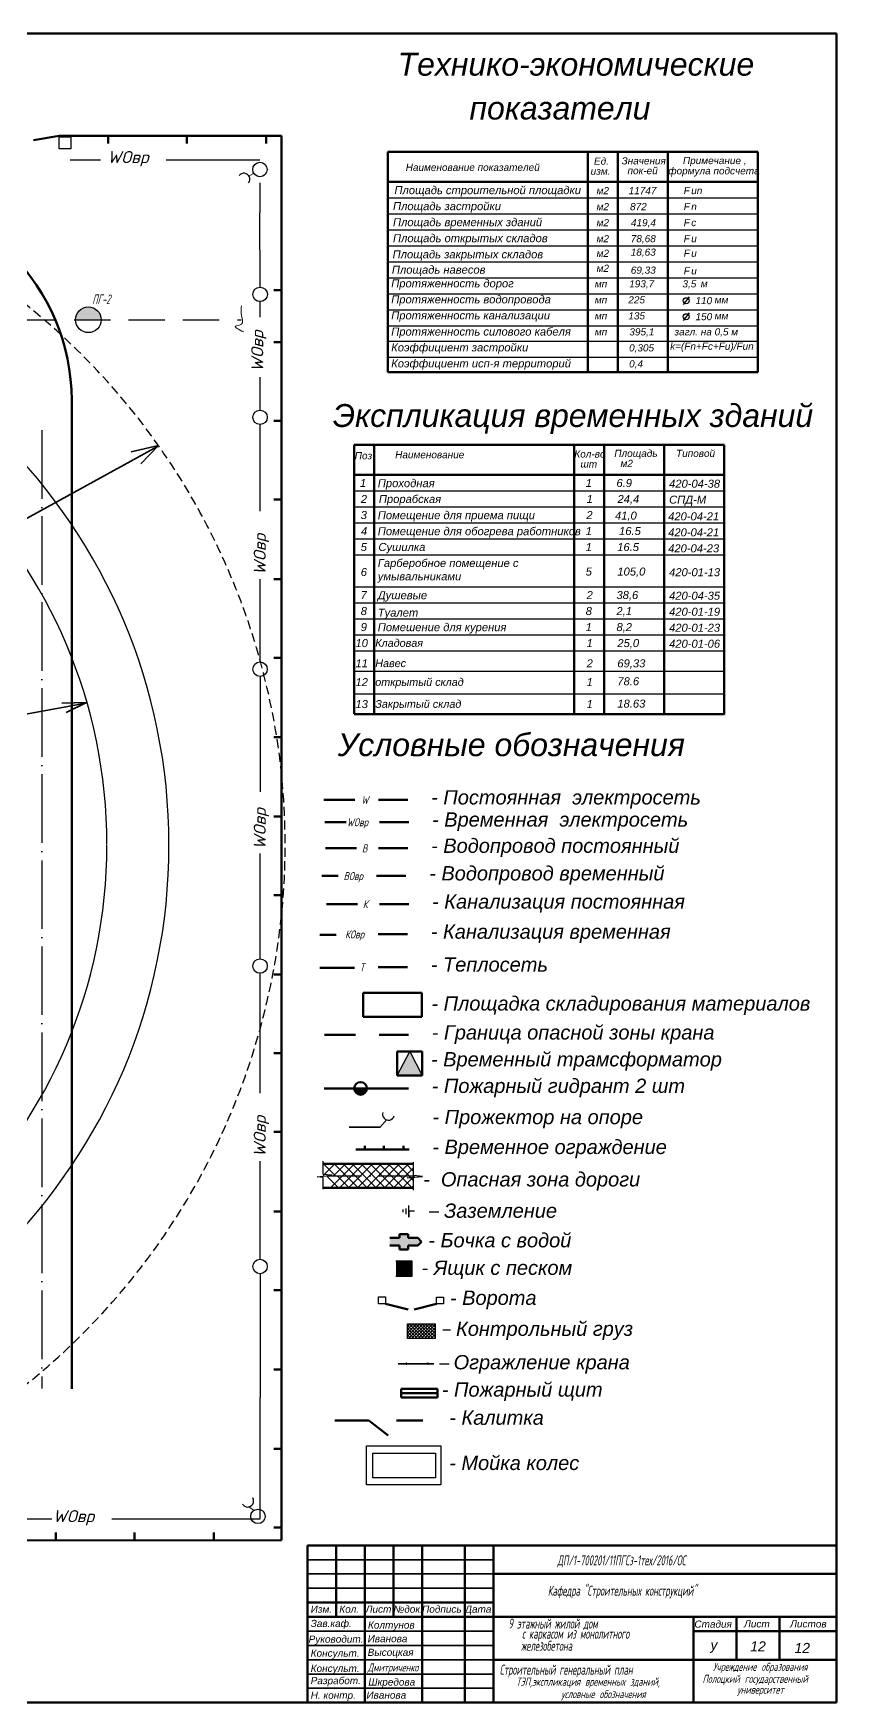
# Model space of a CAD drawing. Header units: millimetres. Extents: x -1464 to 2476, y -104 to 849.
# Drawn here: x 588 to 869, y 84 to 668 of the extents above; entities that cross this region are included whole.
import ezdxf

# ---------------------------------------------------------------- set-up
doc = ezdxf.new("R2010")
doc.units = ezdxf.units.MM
for name, pattern in [('ACAD_ISO04W100', [30, 24, -3, 0, -3]), ('ACAD_ISO10W100', [18, 12, -3, 0, -3]), ('DASHED', [19.05, 12.7, -6.35]), ('HIDDEN2', [4.7625, 3.175, -1.5875])]:
    doc.linetypes.add(name, pattern=pattern)
for name, color, linetype, lineweight in [('0.25', 7, 'Continuous', 25), ('0.3', 7, 'Continuous', 30), ('0.35', 7, 'Continuous', 35), ('0.5', 7, 'Continuous', 50), ('0.7', 7, 'Continuous', 70), ('0.8', 7, 'Continuous', 80), ('035', 7, 'Continuous', 35), ('035лестн', 7, 'Continuous', 35), ('Лин035', 7, 'Continuous', 35), ('Линия 0.3', 7, 'Continuous', 30), ('Основная', 7, 'Continuous', 30), ('Размеры', 7, 'Continuous', 20), ('стены', 7, 'Continuous', 70), ('Текст', 7, 'Continuous', 0), ('штрих', 7, 'ACAD_ISO04W100', 25)]:
    doc.layers.add(name, color=color, linetype=linetype, lineweight=lineweight)
doc.layers.add('рамка', color=7, linetype='Continuous')
doc.layers.add('штриховка', color=7, linetype='Continuous')
doc.styles.add('2.8', font='txt.shx', dxfattribs={"width": 0.6, "oblique": 15, "height": 2.8})
doc.styles.add('3.0', font='', dxfattribs={"width": 0.7, "oblique": 10, "height": 3.5})
doc.styles.add('Arial', font='')
doc.styles.add('Gost 4mm-1', font='', dxfattribs={"oblique": 15, "height": 4})
doc.styles.add('мой', font='txt.shx', dxfattribs={"width": 0.6, "oblique": 15, "height": 3.5})
doc.styles.get('3.0').set_extended_font_data('GOST type A')
doc.styles.get('Arial').set_extended_font_data('Arial', italic=True)
doc.styles.get('Gost 4mm-1').set_extended_font_data('GOST type A')

msp = doc.modelspace()

# ---------------------------------------------------------------- hatches: boundary and pattern name
at = {"layer": '0.5', "lineweight": 30}
msp.add_hatch(color=5, dxfattribs=at).paths.add_polyline_path([(611.904, 567.9778, 1), (602.9074, 567.9778)])
at = {"layer": 'стены', "linetype": 'Continuous', "lineweight": 70}
msp.add_hatch(color=7, dxfattribs=at).paths.add_polyline_path([(700.4157, 299.0473, 1), (704.8043, 299.0473)])
at = {"layer": 'штриховка', "linetype": 'Continuous', "lineweight": 30}
for points in [[(719.7891, 312.0137), (715.4324, 303.6081), (724.1459, 303.6081)], [(720.5702, 238.7815), (714.9784, 238.7815), (714.9784, 233.2977), (720.5702, 233.2977)]]:
    msp.add_hatch(color=7, dxfattribs=at).paths.add_polyline_path(points)
at = {"layer": 'штриховка', "linetype": 'Continuous', "lineweight": 70}
msp.add_hatch(color=7, dxfattribs=at).paths.add_polyline_path([(716.1859, 246.737), (712.7906, 246.737), (712.7906, 244.1079), (716.1859, 244.1079), (716.1859, 242.7002), (719.2229, 242.7002), (719.2229, 244.1079), (722.6694, 244.1079), (723.8708, 245.402), (722.6694, 246.737), (719.2229, 246.737), (719.2229, 248.0334), (716.1859, 248.0334)])
at = {"layer": 'штриховка', "lineweight": 18}
h = msp.add_hatch(dxfattribs=at)
h.set_pattern_fill('ANSI37', color=256, scale=0.25, angle=90, style=0)
h.set_pattern_definition([(135, (-870.2657, 7695.386), (-0.56126601, -0.56126601), []), (225, (-870.2657, 7695.386), (0.56126601, -0.56126601), [])])
h.paths.add_polyline_path([(719.0572, 211.5626), (723.9296, 211.5626), (723.9296, 216.7171), (719.0572, 216.7171)])
h.paths.add_polyline_path([(728.802, 216.7171), (723.9296, 216.7171), (723.9296, 211.5626), (728.802, 211.5626)])

# ---------------------------------------------------------------- linework, layer by layer
at = {"color": 7, "linetype": 'ByBlock', "lineweight": 70}
for p, q in [((684.1027, 139.1559), (869.1027, 139.1559)), ((684.1027, 84.1559), (684.1027, 139.1559))]:
    msp.add_line(p, q, dxfattribs=at)
at = {"layer": '0.25', "color": 7, "linetype": 'Continuous', "lineweight": 30}
for p, q in [((817.56, 576.0574), (815.4448, 573.3409)), ((817.56, 570.4574), (815.4448, 567.7409))]:
    msp.add_line(p, q, dxfattribs=at)
at = {"layer": '0.25', "color": 5, "linetype": 'DASHED', "lineweight": 30}
msp.add_line((221.4012, 567.9305), (660.8216, 567.9305), dxfattribs=at)
at = {"layer": '0.25', "lineweight": 30}
for p, q in [((718.5275, 255.0613), (718.5275, 257.0613)), ((719.5275, 254.0613), (719.5275, 258.0613)), ((717.5275, 255.7045), (717.5275, 256.7283)), ((719.5275, 256.0613), (719.5275, 254.0613)), ((721.5275, 256.0613), (719.5275, 256.0613))]:
    msp.add_line(p, q, dxfattribs=at)
at = {"layer": '0.25'}
for p, q in [((726.6214, 255.8508), (729.9288, 255.8508)), ((731.3455, 214.6068), (734.0404, 214.6068)), ((730.2259, 202.7053), (733.6558, 202.7053))]:
    msp.add_line(p, q, dxfattribs=at)
at = {"layer": '0.25', "lineweight": 30}
for points in [[(704.742, 173.9971), (730.6289, 173.9971), (730.6289, 160.3664), (704.742, 160.3664)], [(706.9494, 171.3913), (728.8228, 171.3913), (728.8228, 162.7718), (706.9494, 162.7718)]]:
    msp.add_lwpolyline(points, close=True, dxfattribs=at)
at = {"layer": '0.25', "color": 7, "linetype": 'Continuous', "lineweight": 30}
for centre in [(816.5024, 574.6486), (816.5024, 569.0486)]:
    msp.add_circle(centre, 1.0596, dxfattribs=at)
at = {"layer": '0.25', "color": 5, "lineweight": 13}
msp.add_spline([(661, 572.899), (661, 569.4159), (661, 566.4077), (658.8603, 565.7744), (661.7925, 563.7162)], degree=3, dxfattribs=at)
at = {"layer": '0.3', "linetype": 'HIDDEN2'}
msp.add_arc((434.0183, 384.3412), 242.2009, 269.9973534, 60.4966326, dxfattribs=at)
at = {"layer": '0.3', "lineweight": 30}
msp.add_arc((434.0071, 384.1867), 201.6, 270, 90, dxfattribs=at)
at = {"layer": '0.3'}
for centre, start, end in [((433.9354, 384.2382), 0.0446351, 90.0074013), ((433.9354, 384.3321), 269.9925987, 359.9553649)]:
    msp.add_arc(centre, 179.9768, start, end, dxfattribs=at)
at = {"layer": '0.35', "lineweight": 35}
for p, q in [((401.2281, 396.8704), (631.5783, 523.6787)), ((631.9054, 524.0309), (622.3863, 521.7837)), ((631.9054, 524.0309), (625.7376, 517.6362)), ((401.3702, 396.8388), (606.468, 433.7898)), ((606.7964, 434.0665), (598.1766, 433.8617)), ((606.7964, 434.0665), (599.6456, 430.5598))]:
    msp.add_line(p, q, dxfattribs=at)
at = {"layer": '0.35', "lineweight": -2}
for p, q in [((719.0572, 211.5626), (719.0572, 216.7171)), ((719.0572, 216.7171), (728.802, 216.7171)), ((728.802, 211.5626), (728.802, 216.7171)), ((728.802, 211.5626), (719.0572, 211.5626))]:
    msp.add_line(p, q, dxfattribs=at)
at = {"layer": '0.35'}
msp.add_line((728.2929, 202.7217), (715.7507, 202.7217), dxfattribs=at)
at = {"layer": '0.5', "lineweight": 70}
for p, q in [((674.9709, 632.2991), (674.9709, 605.4756)), ((674.9709, 605.4756), (674.9836, 140.9456))]:
    msp.add_line(p, q, dxfattribs=at)
at = {"layer": '0.5'}
for p, q in [((674.9709, 584.3968), (674.9709, 552.4542)), ((601.5842, 539.841), (601.5842, 193.9486))]:
    msp.add_line(p, q, dxfattribs=at)
at = {"layer": '0.5', "color": 5, "lineweight": 30}
msp.add_line((602.9684, 567.912), (611.9651, 567.912), dxfattribs=at)
at = {"layer": '0.5', "color": 1, "linetype": 'Continuous'}
for p, q in [((689.7293, 399.9826), (700.6184, 399.9826)), ((708.8567, 399.9826), (719.1569, 399.9826)), ((690.0605, 392.2287), (697.5445, 392.2287)), ((709.1879, 392.2287), (719.4882, 392.2287))]:
    msp.add_line(p, q, dxfattribs=at)
at = {"layer": '0.5', "color": 5, "linetype": 'Continuous'}
for p, q in [((690.3182, 383.0551), (701.2073, 383.0551)), ((708.8567, 383.0551), (719.1569, 383.0551)), ((689.0669, 373.3987), (694.7704, 373.3987)), ((708.1942, 373.3987), (718.4945, 373.3987))]:
    msp.add_line(p, q, dxfattribs=at)
at = {"layer": '0.5', "color": 2, "linetype": 'Continuous'}
for p, q in [((690.6494, 363.5262), (701.5385, 363.5262)), ((709.1879, 363.5262), (719.4881, 363.5262)), ((688.3715, 352.7386), (694.075, 352.7386)), ((708.756, 352.9973), (719.0563, 352.9973))]:
    msp.add_line(p, q, dxfattribs=at)
at = {"layer": '0.5', "color": 27, "linetype": 'Continuous', "true_color": 0x834a26}
for p, q in [((688.3715, 341.2465), (700.5192, 341.2465)), ((708.756, 341.5052), (719.0563, 341.5052))]:
    msp.add_line(p, q, dxfattribs=at)
at = {"layer": '0.5', "color": 7, "linetype": 'Continuous'}
for p, q in [((703.4677, 324.0921), (703.4677, 332.4977)), ((703.4677, 332.4977), (724.0333, 332.4977)), ((724.0333, 332.4977), (724.0333, 324.0921)), ((724.0333, 324.0921), (703.4677, 324.0921)), ((689.9366, 299.0473), (709.0639, 299.0473)), ((709.0639, 299.0473), (719.3642, 299.0473)), ((711.2817, 223.7372), (719.3092, 221.7075)), ((729.1841, 223.635), (721.318, 221.7075)), ((693.5941, 182.8493), (705.5508, 182.8493)), ((705.5508, 182.8493), (712.2852, 177.6442)), ((715.218, 182.8493), (724.3764, 182.8493))]:
    msp.add_line(p, q, dxfattribs=at)
at = {"layer": '0.5', "color": 5, "lineweight": 30}
msp.add_circle((607.4057, 567.9778), 4.4983, dxfattribs=at)
at = {"layer": '0.5'}
msp.add_arc((529.5842, 539.8349), 72, 0.0049021, 89.9975584, dxfattribs=at)
at = {"layer": '0.7'}
for p, q in [((869.1027, 668.1859), (53.4627, 668.1859)), ((869.1027, 84.1559), (869.1027, 668.1859)), ((597.1579, 632.2991), (674.9709, 632.2991)), ((110.3215, 140.787), (674.9836, 140.9456)), ((684.1027, 139.1559), (869.1027, 139.1559)), ((684.1027, 84.1559), (684.1027, 139.1559)), ((694.1027, 114.1559), (694.1027, 139.1559)), ((704.1027, 84.1559), (704.1027, 139.1559)), ((714.1027, 114.1559), (714.1027, 139.1559)), ((724.1027, 84.1559), (724.1027, 139.1559)), ((739.1027, 84.1559), (739.1027, 139.1559)), ((749.1027, 84.1559), (749.1027, 139.1559)), ((749.1027, 129.1559), (869.1027, 129.1559)), ((684.1027, 119.1559), (749.1027, 119.1559)), ((684.1027, 114.1559), (749.1027, 114.1559)), ((749.1027, 114.1559), (869.1027, 114.1559)), ((819.1027, 114.1559), (819.1027, 84.1559)), ((834.1027, 114.1559), (834.1027, 99.1559)), ((849.1027, 114.1559), (849.1027, 99.1559)), ((819.1027, 109.1559), (869.1027, 109.1559)), ((749.1027, 99.1559), (869.1027, 99.1559)), ((53.4627, 84.1559), (869.1027, 84.1559))]:
    msp.add_line(p, q, dxfattribs=at)
at = {"layer": '0.8'}
msp.add_line((684.1027, 84.1559), (684.1027, 139.1559), dxfattribs=at)
at = {"layer": '035лестн'}
for p, q in [((684.1027, 134.1559), (749.1027, 134.1559)), ((684.1027, 129.1559), (749.1027, 129.1559)), ((684.1027, 124.1559), (749.1027, 124.1559)), ((684.1027, 109.1559), (749.1027, 109.1559)), ((684.1027, 104.1559), (749.1027, 104.1559)), ((684.1027, 104.1559), (749.1027, 104.1559)), ((684.1027, 99.1559), (749.1027, 99.1559)), ((684.1027, 94.1559), (749.1027, 94.1559)), ((684.1027, 89.1559), (749.1027, 89.1559)), ((684.1027, 89.1559), (749.1027, 89.1559))]:
    msp.add_line(p, q, dxfattribs=at)
at = {"layer": 'Лин035'}
msp.add_line((698.6117, 285.5341), (709.5098, 285.5341), dxfattribs=at)
at = {"layer": 'Линия 0.3', "color": 1}
for centre, start, end in [((661.802, 617.1567), 322.5686608, 142.5686608), ((712.3785, 290.0542), 162.6608201, 342.6608201), ((663.0947, 154.6939), 210.0669352, 30.0669352)]:
    msp.add_arc(centre, 2.1065, start, end, dxfattribs=at)
at = {"layer": 'Основная', "color": 7, "linetype": 'Continuous', "lineweight": 30}
for p, q in [((597.1579, 631.951), (601.3343, 631.951)), ((597.1579, 627.7806), (597.1579, 631.951)), ((601.3343, 631.951), (601.3343, 627.7806)), ((601.3343, 627.7806), (597.1579, 627.7806)), ((715.4324, 303.6081), (719.7891, 312.0137)), ((719.7891, 312.0137), (724.1459, 303.6081)), ((714.9784, 238.7815), (720.5702, 238.7815)), ((720.5702, 238.7815), (720.5702, 233.2977)), ((720.5702, 233.2977), (714.9784, 233.2977)), ((708.8455, 223.7372), (708.8455, 226.1699)), ((708.8455, 226.1699), (711.2817, 226.1699)), ((711.2817, 223.7372), (708.8455, 223.7372)), ((711.2817, 226.1699), (711.2817, 223.7372)), ((729.1841, 223.635), (729.1841, 226.0678)), ((729.1841, 226.0678), (731.6203, 226.0678)), ((731.6203, 223.635), (729.1841, 223.635)), ((731.6203, 226.0678), (731.6203, 223.635))]:
    msp.add_line(p, q, dxfattribs=at)
at = {"layer": 'Основная', "color": 1, "linetype": 'Continuous', "lineweight": 30}
for p, q in [((601.0112, 623.9131), (611.6597, 623.9131)), ((634.65, 623.9131), (667.3303, 623.9131)), ((667.4763, 568.846), (667.4763, 574.3362)), ((667.4735, 536.3797), (667.4735, 547.9446)), ((667.4735, 500.984), (667.4735, 531.3242)), ((667.4735, 448.2678), (667.4735, 477.1865)), ((667.4735, 443.2123), (667.4735, 402.7666)), ((667.4735, 344.3797), (667.4735, 381.1865)), ((667.4735, 297.3524), (667.4735, 339.3242)), ((667.4735, 239.2647), (667.4735, 273.5549)), ((543.7553, 148.4077), (594.6363, 148.4077)), ((615.6122, 148.4077), (653.6229, 148.4077)), ((652.6, 148.4077), (667.4966, 148.4077))]:
    msp.add_line(p, q, dxfattribs=at)
at = {"layer": 'Основная', "color": 1}
for p, q in [((667.4194, 615.9046), (667.4194, 605.3496)), ((667.4763, 579.3917), (667.4194, 605.3496)), ((667.4735, 234.2204), (667.4734, 190.8685)), ((667.4966, 148.4077), (667.4734, 190.8685))]:
    msp.add_line(p, q, dxfattribs=at)
at = {"layer": 'Основная', "color": 7, "lineweight": 30}
for p, q in [((712.0921, 610.6345), (757.5921, 610.6345)), ((757.5921, 610.6345), (841.5921, 610.6345)), ((712.0921, 605.0345), (757.5921, 605.0345)), ((757.5921, 605.0345), (841.5921, 605.0345)), ((712.0921, 599.4345), (757.5921, 599.4345)), ((757.5921, 599.4345), (841.5921, 599.4345)), ((712.0921, 593.8345), (757.5921, 593.8345)), ((757.5921, 593.8345), (841.5921, 593.8345)), ((712.0921, 588.2345), (757.5921, 588.2345)), ((757.5921, 588.2345), (841.5921, 588.2345)), ((712.0921, 582.6345), (757.5921, 582.6345)), ((757.5921, 582.6345), (841.5921, 582.6345)), ((712.0921, 577.0345), (757.5921, 577.0345)), ((757.5921, 577.0345), (841.5921, 577.0345)), ((712.0921, 571.4345), (757.5921, 571.4345)), ((757.5921, 571.4345), (841.5921, 571.4345)), ((712.0921, 565.8345), (757.5921, 565.8345)), ((757.5921, 565.8345), (841.5921, 565.8345)), ((712.0921, 560.5186), (757.5921, 560.5186)), ((712.0921, 554.9398), (757.5921, 554.9398)), ((757.5921, 560.5186), (841.5921, 560.5186)), ((757.5921, 554.9398), (841.5921, 554.9398)), ((700.3275, 508.1785), (745.8275, 508.1785)), ((745.8275, 508.1785), (829.8275, 508.1785)), ((700.3275, 502.5785), (745.8275, 502.5785)), ((745.8275, 502.5785), (829.8275, 502.5785)), ((700.3275, 496.9785), (745.8275, 496.9785)), ((745.8275, 496.9785), (829.8275, 496.9785)), ((700.3275, 491.3785), (745.8275, 491.3785)), ((745.8275, 491.3785), (829.8275, 491.3785)), ((700.3275, 485.7785), (745.8275, 485.7785)), ((745.8275, 485.7785), (829.8275, 485.7785)), ((700.3275, 474.5785), (745.8275, 474.5785)), ((745.8275, 474.5785), (829.8275, 474.5785)), ((700.3275, 468.9785), (745.8275, 468.9785)), ((745.8275, 468.9785), (829.8275, 468.9785)), ((700.3275, 463.3785), (745.8275, 463.3785)), ((745.8275, 463.3785), (829.8275, 463.3785)), ((700.3275, 457.7785), (745.8275, 457.7785)), ((745.8275, 457.7785), (829.8275, 457.7785)), ((700.3275, 452.1785), (745.8275, 452.1785)), ((745.8275, 452.1785), (829.8275, 452.1785)), ((700.3275, 445.0836), (745.8275, 445.0836)), ((745.8275, 445.0836), (829.8275, 445.0836)), ((700.3275, 437.1002), (745.8275, 437.1002)), ((745.8275, 437.1002), (829.8275, 437.1002))]:
    msp.add_line(p, q, dxfattribs=at)
at = {"layer": 'Основная', "color": 7, "linetype": 'ACAD_ISO10W100', "lineweight": 30}
msp.add_line((690.9461, 268.4305), (722.655, 268.4305), dxfattribs=at)
at = {"layer": 'Основная', "color": 7, "linetype": 'Continuous', "lineweight": 30}
for centre in [(667.4194, 620.5643), (667.4763, 576.864), (667.4735, 533.8519), (667.4735, 445.7401), (667.4735, 341.8519), (667.4735, 236.7481), (666.703, 149.3274)]:
    msp.add_circle(centre, 2.5277, dxfattribs=at)
at = {"layer": 'Размеры', "color": 1}
for p, q in [((665.3885, 619.2393), (663.4543, 618.2376)), ((709.5098, 285.5341), (711.7211, 288.0582)), ((665.1953, 151.4459), (663.461, 152.7537))]:
    msp.add_line(p, q, dxfattribs=at)
at = {"layer": 'Размеры', "color": 7, "lineweight": 25}
for p, q in [((687.3925, 268.162), (692.6789, 268.6611)), ((692.6789, 268.6611), (689.5869, 268.9606)), ((689.5869, 267.9333), (687.3925, 268.162)), ((718.9504, 267.7782), (724.2368, 268.2773)), ((721.1448, 267.5495), (718.9504, 267.7782)), ((724.2368, 268.2773), (721.1448, 268.5768))]:
    msp.add_line(p, q, dxfattribs=at)
at = {"layer": 'Размеры', "color": 7, "linetype": 'Continuous', "lineweight": 25}
for p, q in [((689.5869, 268.9606), (689.5869, 273.5989)), ((721.1448, 268.5768), (721.1448, 273.2151)), ((689.5869, 263.8159), (689.5869, 267.9333)), ((721.1448, 263.4321), (721.1448, 267.5495))]:
    msp.add_line(p, q, dxfattribs=at)
at = {"layer": 'стены', "color": 7, "linetype": 'Continuous', "lineweight": 70}
for p, q in [((597.1579, 632.2991), (588.221, 630.7687)), ((614.3045, 629.6409), (614.3045, 632.2991)), ((614.3045, 629.6409), (614.3045, 632.2991)), ((641.8226, 629.6409), (641.8226, 632.2991)), ((669.6157, 629.6409), (669.6157, 632.2991)), ((712.0921, 626.7345), (712.0921, 549.6024)), ((782.0921, 626.7345), (782.0921, 549.7073)), ((792.5921, 626.7345), (792.5921, 550.0704)), ((810.0921, 626.7345), (810.0921, 549.9315)), ((841.5921, 626.7345), (841.5921, 549.6024)), ((672.3127, 578.3378), (674.9709, 578.3378)), ((672.3099, 560.0977), (674.9681, 560.0977)), ((672.3099, 532.5796), (674.9681, 532.5796)), ((672.3099, 532.5796), (674.9681, 532.5796)), ((700.3275, 524.2785), (700.3275, 430.1369)), ((707.3275, 524.2785), (707.3275, 430.1369)), ((777.3275, 524.2785), (777.3275, 430.0469)), ((787.8275, 524.2785), (787.8275, 430.0469)), ((808.8275, 524.2785), (808.8275, 430.0384)), ((829.8275, 524.2785), (829.8275, 429.8435)), ((672.3099, 505.0615), (674.9681, 505.0615)), ((672.3099, 477.2684), (674.9681, 477.2684)), ((672.3099, 477.2684), (674.9681, 477.2684)), ((672.3099, 449.7503), (674.9681, 449.7503)), ((672.3099, 421.9572), (674.9681, 421.9572)), ((672.3099, 421.9572), (674.9681, 421.9572)), ((672.3099, 394.1641), (674.9681, 394.1641)), ((672.3099, 366.646), (674.9681, 366.646)), ((672.3099, 366.646), (674.9681, 366.646)), ((672.3099, 338.8529), (674.9681, 338.8529)), ((672.3099, 311.3349), (674.9681, 311.3349)), ((672.3099, 311.3349), (674.9681, 311.3349)), ((672.3099, 283.8168), (674.9681, 283.8168)), ((704.0731, 277.671), (704.0731, 278.9561)), ((710.7555, 277.671), (710.7555, 278.9561)), ((717.6426, 277.671), (717.6426, 278.9561)), ((672.3099, 256.0237), (674.9681, 256.0237)), ((672.3099, 256.0237), (674.9681, 256.0237)), ((672.3099, 256.0237), (674.9681, 256.0237)), ((672.3099, 256.0237), (674.9681, 256.0237)), ((712.7906, 246.737), (716.1859, 246.737)), ((716.1859, 246.737), (716.1859, 248.0334)), ((716.1859, 248.0334), (719.2229, 248.0334)), ((719.2229, 248.0334), (719.2229, 246.737)), ((719.2229, 246.737), (722.6694, 246.737)), ((722.6694, 246.737), (723.8708, 245.402)), ((723.8708, 245.402), (722.6694, 244.1079)), ((716.1859, 244.1079), (712.7906, 244.1079)), ((716.1859, 242.7002), (716.1859, 244.1079)), ((719.2229, 242.7002), (716.1859, 242.7002)), ((722.6694, 244.1079), (719.2229, 244.1079)), ((719.2229, 244.1079), (719.2229, 242.7002)), ((672.3099, 228.5056), (674.9681, 228.5056)), ((672.3099, 200.7125), (674.9681, 200.7125)), ((672.3099, 200.7125), (674.9681, 200.7125)), ((716.8251, 193.9482), (729.5385, 193.9482)), ((716.8251, 190.873), (716.8251, 193.9482)), ((729.5385, 193.9482), (729.5385, 190.873)), ((716.8251, 192.4283), (729.5385, 192.4283)), ((729.5385, 190.873), (716.8251, 190.873)), ((672.3099, 172.9194), (674.9681, 172.9194)), ((672.3099, 172.9194), (674.9681, 172.9194)), ((672.3099, 172.9194), (674.9681, 172.9194)), ((672.3099, 172.9194), (674.9681, 172.9194)), ((596.0148, 143.6522), (596.0148, 140.994)), ((596.0148, 143.6522), (596.0148, 140.994)), ((623.5328, 143.6522), (623.5328, 140.994)), ((651.3259, 143.6522), (651.3259, 140.994)), ((651.3259, 143.6522), (651.3259, 140.994)), ((672.3099, 145.4013), (674.9681, 145.4013))]:
    msp.add_line(p, q, dxfattribs=at)
at = {"layer": 'стены', "color": 7, "lineweight": 70}
for p, q in [((712.0921, 626.7345), (757.5921, 626.7345)), ((757.5921, 626.7345), (841.5921, 626.7345)), ((712.0921, 616.2345), (757.5921, 616.2345)), ((757.5921, 616.2345), (841.5921, 616.2345)), ((712.0921, 549.6024), (757.5921, 549.6024)), ((757.5921, 549.6024), (841.5921, 549.6024)), ((700.3275, 524.2785), (745.8275, 524.2785)), ((745.8275, 524.2785), (829.8275, 524.2785)), ((700.3275, 513.7785), (745.8275, 513.7785)), ((745.8275, 513.7785), (829.8275, 513.7785)), ((700.3275, 430.0398), (745.8275, 430.0398)), ((745.8275, 430.0398), (829.8275, 430.0398))]:
    msp.add_line(p, q, dxfattribs=at)
at = {"layer": 'стены', "color": 7, "linetype": 'Continuous', "lineweight": 53}
for p, q in [((689.9536, 317.7414), (700.8427, 317.7414)), ((709.0809, 317.7414), (719.3812, 317.7414))]:
    msp.add_line(p, q, dxfattribs=at)
at = {"layer": 'стены', "color": 7, "linetype": 'Continuous', "lineweight": 50}
for p, q in [((715.4324, 312.0137), (715.4324, 303.6081)), ((724.1459, 312.0137), (715.4324, 312.0137)), ((724.1459, 303.6081), (724.1459, 312.0137)), ((715.4324, 303.6081), (724.1459, 303.6081)), ((700.9759, 277.671), (719.5806, 277.671)), ((689.436, 272.6333), (721.1448, 272.6333)), ((689.436, 264.2277), (721.1448, 264.2277))]:
    msp.add_line(p, q, dxfattribs=at)
at = {"layer": 'стены', "color": 7, "linetype": 'Continuous', "lineweight": 70}
msp.add_circle((702.61, 299.0473), 2.1943, dxfattribs=at)
at = {"layer": 'штрих'}
msp.add_line((591.0906, 529.3448), (591.0906, 194.0855), dxfattribs=at)
at = {"layer": 'штриховка', "color": 7, "linetype": 'Continuous', "lineweight": 25}
for p, q in [((689.5425, 268.5917), (693.6651, 272.7143)), ((693.8528, 268.5115), (689.65, 272.7143)), ((693.1813, 268.4305), (697.3841, 272.6333)), ((697.5718, 268.4305), (693.369, 272.6333)), ((696.3244, 268.4305), (700.5272, 272.6333)), ((700.7149, 268.4305), (696.5121, 272.6333)), ((699.4675, 268.4305), (703.6703, 272.6333)), ((703.8579, 268.4305), (699.6551, 272.6333)), ((702.6106, 268.4305), (706.8134, 272.6333)), ((707.001, 268.4305), (702.7982, 272.6333)), ((705.7537, 268.4305), (709.9565, 272.6333)), ((710.1441, 268.4305), (705.9413, 272.6333)), ((708.8968, 268.4305), (713.0996, 272.6333)), ((713.2872, 268.4305), (709.0844, 272.6333)), ((712.0399, 268.4305), (716.2427, 272.6333)), ((716.4303, 268.4305), (712.2275, 272.6333)), ((715.183, 268.4305), (719.3858, 272.6333)), ((719.5734, 268.4305), (715.3706, 272.6333)), ((718.3261, 268.4305), (721.1448, 271.2492)), ((721.1448, 270.0022), (718.5137, 272.6333)), ((694.9125, 264.3087), (690.9568, 268.2644)), ((692.1216, 264.2277), (696.3244, 268.4305)), ((698.6315, 264.2277), (694.4287, 268.4305)), ((695.2647, 264.2277), (699.4675, 268.4305)), ((701.7746, 264.2277), (697.5718, 268.4305)), ((698.4078, 264.2277), (702.6106, 268.4305)), ((704.9177, 264.2277), (700.7149, 268.4305)), ((701.5509, 264.2277), (705.7537, 268.4305)), ((708.0608, 264.2277), (703.8579, 268.4305)), ((704.694, 264.2277), (708.8968, 268.4305)), ((711.2038, 264.2277), (707.001, 268.4305)), ((707.8371, 264.2277), (712.0399, 268.4305)), ((714.3469, 264.2277), (710.1441, 268.4305)), ((710.9802, 264.2277), (715.183, 268.4305)), ((717.49, 264.2277), (713.2872, 268.4305)), ((714.1232, 264.2277), (718.3261, 268.4305)), ((720.6331, 264.2277), (716.4303, 268.4305)), ((717.2663, 264.2277), (720.6407, 267.6021)), ((720.1157, 267.8882), (719.5734, 268.4305)), ((721.1448, 266.8591), (720.374, 267.6299)), ((720.4094, 264.2277), (721.1448, 264.9631)), ((721.0114, 267.9728), (721.4691, 268.4305)), ((721.4691, 268.4305), (721.5738, 268.5352)), ((722.9876, 268.1594), (722.7231, 268.4239))]:
    msp.add_line(p, q, dxfattribs=at)
at = {"layer": 'штриховка'}
for p, q in [((718.8484, 202.9996), (718.2927, 202.4439)), ((718.2927, 202.9996), (718.8484, 202.4439)), ((725.7927, 202.9996), (726.3484, 202.4439)), ((726.3484, 202.9996), (725.7927, 202.4439))]:
    msp.add_line(p, q, dxfattribs=at)

# ---------------------------------------------------------------- texts
at = {"layer": '0.25', "color": 7, "style": 'мой', "oblique": 15}
for p in [(669.4497, 478.6785), (669.4497, 382.6785)]:
    msp.add_text('WОвр', height=4.2, rotation=90, dxfattribs=at).set_placement(p)
at = {"layer": '0.3', "color": 7, "style": 'Arial'}
for s, height, p in [('Примечание ,', 2.5, (815.3586, 622.4493)), ('Наименование показателей', 2.5, (718.4007, 620.0628)), ('изм.', 2.5, (783.0853, 618.7449)), (' Ед.', 2.5, (783.2787, 622.2449)), ('Значения', 2.5, (793.8946, 622.3385)), ('пок-ей', 2.5, (795.9829, 618.9135)), ('формула подсчета', 2.5, (810.2152, 618.8544)), ('Площадь строительной площадки', 2.8, (714.4438, 611.9338)), ('м2', 2.5, (785.168, 611.9223)), ('11747', 2.5, (796.3766, 611.9223)), ('F', 2.5, (815.6248, 611.9338)), ('un', 2.5, (818.2592, 611.9338)), ('Площадь застройки', 2.8, (713.9475, 606.3338)), ('м2', 2.5, (785.168, 606.3223)), ('872', 2.5, (796.8747, 606.3223)), ('F', 2.5, (815.6248, 606.3338)), ('n', 2.5, (818.2592, 606.3338)), ('Площадь временных зданий', 2.8, (713.9475, 600.7338)), ('м2', 2.5, (785.168, 600.7223)), ('419,4', 2.5, (797.186, 600.7223)), ('F', 2.5, (815.6248, 600.7338)), ('c', 2.5, (818.2592, 600.7338)), ('Площадь открытых складов', 2.8, (713.9475, 595.1338)), ('м2', 2.5, (785.168, 595.1223)), ('78,68', 2.5, (797.1154, 595.1223)), ('F', 2.5, (815.6248, 595.1338)), ('u ', 2.5, (818.2592, 595.1338)), ('Площадь закрытых складов', 2.8, (713.8161, 589.4896)), ('м2', 2.5, (785.168, 590.0031)), ('18,63', 2.5, (797.1154, 590.3969)), ('F', 2.5, (815.6248, 590.0146)), ('u ', 2.5, (818.2592, 590.0146)), ('Площадь навесов', 2.8, (713.5533, 584.1079)), ('м2', 2.5, (785.168, 584.7527)), ('69,33', 2.5, (797.1154, 584.0964)), ('F', 2.5, (815.6248, 583.8453)), ('u ', 2.5, (818.2592, 583.8453)), ('Протяженность дорог', 2.8, (713.329, 579.3216)), ('мп', 2.5, (784.5495, 579.3216)), ('193,7', 2.5, (796.5675, 579.3101)), ('3,5', 2.5, (815.1843, 579.3101)), ('м', 2.5, (821.6032, 579.3894)), ('Протяженность водопровода', 2.8, (713.329, 573.7216)), ('мп', 2.5, (784.5495, 573.7216)), ('225', 2.5, (796.2562, 573.7101)), ('110', 2.5, (819.7636, 573.4459)), ('мм', 2.5, (826.4508, 573.7101)), ('Протяженность канализации', 2.8, (713.329, 568.1216)), ('мп', 2.5, (784.5495, 568.1216)), ('135', 2.5, (796.2562, 568.1101)), ('150', 2.5, (819.7636, 567.8459)), ('мм', 2.5, (826.4508, 568.1101)), ('Протяженность силового кабеля', 2.8, (713.329, 562.4547)), ('мп', 2.5, (784.5495, 562.5216)), ('395,1', 2.5, (796.6325, 562.5101)), ('загл. на 0,5 м', 2.5, (812.4023, 562.5101)), ('Коэффициент застройки', 2.8, (713.3271, 556.9197)), ('0,305', 2.5, (796.524, 556.9101)), ('k=(Fn+Fc+Fu)/Fun', 2.5, (810.8942, 557.4774)), ('Коэффициент исп-я территорий', 2.8, (713.3271, 551.3197)), ('0,4', 2.5, (796.524, 551.3101)), ('1', 2.8, (702.3909, 509.4663)), ('Проходная', 2.8, (708.6369, 509.411)), ('1', 2.8, (781.3467, 509.4663)), ('6.9', 2.8, (792.1101, 509.4663)), ('420-04-38', 2.8, (810.5196, 509.2383)), ('2', 2.8, (702.7023, 503.8663)), ('Прорабская', 2.8, (709.0015, 503.8778)), ('1', 2.8, (781.658, 503.8663)), ('24,4', 2.8, (792.4715, 503.8663)), ('СПД-М', 2.8, (810.5196, 503.6383)), ('3', 2.8, (702.657, 498.2663)), ('Помещение для приема пищи', 2.8, (708.6369, 498.211)), ('2', 2.8, (781.6127, 498.2663)), ('41,0', 2.8, (791.5983, 498.0693)), ('420-04-21', 2.8, (810.2014, 497.8102)), ('4', 2.8, (702.7672, 492.6778)), ('Помещение для обогрева работников', 2.8, (708.6369, 492.611)), ('1', 2.8, (781.3467, 492.6663)), ('16.5', 2.8, (793.0128, 492.6663)), ('420-04-21', 2.8, (810.2014, 492.2102)), ('5', 2.8, (702.6587, 487.0778)), ('Сушилка', 2.8, (708.8527, 487.0778)), ('1', 2.8, (781.3467, 487.0663)), ('16.5', 2.8, (792.3761, 487.0663)), ('420-04-23', 2.8, (810.2014, 486.6102)), ('6', 2.8, (702.674, 478.3224)), ('умывальниками', 2.8, (708.6369, 476.8222)), ('Гарберобное помещение с ', 2.8, (708.6369, 481.4759)), ('5', 2.8, (781.3467, 478.492)), ('105,0', 2.8, (792.4214, 478.492)), ('420-01-13', 2.8, (810.5196, 478.264)), ('7', 2.8, (702.6316, 470.2778)), ('2', 2.8, (781.658, 470.2663)), ('38,6', 2.8, (792.1101, 470.2663)), ('8', 2.8, (702.6625, 464.6663)), ('Душевые', 2.8, (708.6388, 470.211)), ('8', 2.8, (781.3467, 464.6663)), ('2,1', 2.8, (792.1101, 464.6663)), ('420-04-35', 2.8, (810.5196, 470.0383)), ('420-01-19', 2.8, (810.5196, 464.4383)), ('9', 2.8, (702.6587, 459.0663)), ('Помешение для курения', 2.8, (708.6312, 459.029)), ('Туалет', 2.8, (708.6312, 464.1184)), ('1', 2.8, (781.3467, 459.0663)), ('8,2', 2.8, (792.1101, 459.0663)), ('420-01-23', 2.8, (810.5196, 458.8383)), ('10', 2.8, (700.8311, 453.4663)), ('Кладовая', 2.7, (707.7469, 453.558)), ('1', 2.8, (781.658, 453.4663)), ('25,0', 2.8, (792.4214, 453.4663)), ('420-01-06', 2.8, (810.5196, 453.2383)), ('11', 2.8, (700.8311, 446.3714)), ('Навес', 2.7, (707.7469, 446.463)), ('2', 2.8, (781.658, 446.3714)), ('69,33', 2.8, (792.4214, 446.3714)), ('12', 2.8, (700.8311, 439.7968)), ('открытый склад', 2.7, (707.7469, 439.8885)), ('1', 2.8, (781.658, 439.7968)), ('78.6', 2.8, (792.4214, 440.1099)), ('13', 2.8, (700.8311, 432.1265)), ('Закрытый склад', 2.7, (707.7469, 432.2181)), ('1', 2.8, (781.658, 432.1265)), ('18.63', 2.8, (792.4214, 432.283))]:
    msp.add_text(s, height=height, dxfattribs=at).set_placement(p)
at = {"layer": '0.5', "style": 'Arial'}
for s, p in [('Заземление ', (731.7961, 253.7783)), ('Контрольный груз', (736.0015, 212.4819)), ('Огражление крана', (735.1595, 200.7652))]:
    msp.add_text(s, height=5, dxfattribs=at).set_placement(p)
at = {"layer": '0.8', "style": 'Arial'}
msp.add_text('Условные обозначения ', height=8, dxfattribs=at).set_placement((694.6697, 415.314))
at = {"layer": '035', "color": 0, "lineweight": -2, "insert": (615.022, 576.833), "char_height": 3.36, "width": 13.532332, "attachment_point": 3, "style": '2.8'}
msp.add_mtext('ПГ-2', dxfattribs=at)
at = {"layer": 'рамка', "color": 7, "style": 'мой', "oblique": 15}
for p in [(614.0611, 622.8073), (595.0234, 147.3019)]:
    msp.add_text('WОвр', height=4.2, dxfattribs=at).set_placement(p)
for p in [(668.5821, 549.7809), (669.4497, 275.0469)]:
    msp.add_text('WОвр', height=4.2, rotation=90, dxfattribs=at).set_placement(p)
at = {"layer": 'рамка', "color": 7, "style": 'Arial'}
for s, p in [('Поз', (700.5735, 519.1816)), ('Наименование', (714.7109, 519.5419)), ('Кол-во ', (777.3789, 519.7875)), ('Площадь ', (791.3584, 519.9933)), ('Типовой', (812.9544, 519.9933)), ('  шт', (777.6095, 516.2875)), ('  м2', (791.5876, 516.4847))]:
    msp.add_text(s, height=2.5, dxfattribs=at).set_placement(p)
at = {"layer": 'рамка', "color": 1, "style": 'Gost 4mm-1', "oblique": 15}
for s, p in [('W', (702.8474, 398.5687)), ('WОвр', (697.7685, 390.7651))]:
    msp.add_text(s, height=2.8, dxfattribs=at).set_placement(p)
at = {"layer": 'рамка', "color": 5, "style": 'Gost 4mm-1', "oblique": 15}
for s, p in [('В', (703.0695, 381.6411)), ('ВОвр', (696.6326, 371.9351))]:
    msp.add_text(s, height=2.8, dxfattribs=at).set_placement(p)
at = {"layer": 'рамка', "color": 2, "style": 'Gost 4mm-1', "oblique": 15}
for s, p in [('К', (703.3797, 362.1103)), ('КОвр', (697.1734, 351.5337))]:
    msp.add_text(s, height=2.8, dxfattribs=at).set_placement(p)
at = {"layer": 'рамка', "color": 27, "true_color": 0x834a26, "style": 'Gost 4mm-1', "oblique": 15}
msp.add_text('Т', height=2.8, dxfattribs=at).set_placement((702.31, 340.0416))
at = {"layer": 'Текст', "color": 7, "linetype": 'Continuous', "lineweight": 70, "style": 'Arial'}
for s, p in [('Технико-экономические ', (715.5618, 653.3834)), ('показатели', (740.7025, 638.0479)), ('Экспликация временных зданий', (692.935, 530.4792))]:
    msp.add_text(s, height=8, dxfattribs=at).set_placement(p)
at = {"layer": 'Текст', "color": 7, "lineweight": 35, "style": 'Arial'}
for s, p in [('  - Постоянная  электросеть', (723.4017, 398.3998)), ('  - Временная  электросеть', (723.7329, 390.6459)), ('  - Водопровод постоянный', (723.4017, 381.4722)), ('  - Водопровод временный', (722.7392, 371.8159)), ('  - Канализация постоянная', (723.7329, 361.9433)), ('  - Канализация временная', (723.301, 351.4145)), ('  - Теплосеть', (723.301, 339.9224)), ('  - Площадка складирования материалов', (723.5114, 326.292)), ('  - Граница опасной зоны крана', (723.6259, 316.1585)), ('  - Временный трамсформатор', (723.3615, 306.7518)), ('  - Пожарный гидрант 2 шт', (723.6089, 297.4645)), ('  - Прожектор на опоре', (723.8552, 286.5469)), ('  - Временное ограждение', (723.8253, 276.0882)), ('  -  Опасная зона дороги', (720.6229, 264.7488)), ('- Бочка с водой', (726.3033, 243.4467)), ('  - Ящик с песком', (720.0483, 233.8188)), ('  - Ворота', (729.9941, 223.3085)), ('  - Пожарный щит', (727.1406, 191.2042)), ('- Калитка', (733.6234, 181.3664)), ('- Мойка колес', (733.6234, 165.5307))]:
    msp.add_text(s, height=5, dxfattribs=at).set_placement(p)
at = {"layer": 'Текст', "color": 0, "lineweight": 30}
for s, height, style, oblique, width, p in [('ДП/1-700201/11ПГСз-1тех/2016/ОС', 3.5, '3.0', 10, 0.7, (771.4862, 132.1862)), ('Кафедра "Строительных конструкций"', 3.5, '3.0', 10, 0.7, (768.1154, 121.5589)), ('Дмитриченко', 2.8, '2.8', 15, 0.6, (705.1054, 95.0536)), ('ТЭП,экспликация временных зданий,', 2.8, '2.8', 15, 0.6, (757.0392, 90.0735)), ('условные обозначения', 2.8, '2.8', 15, 0.6, (772.7892, 85.7364))]:
    msp.add_text(s, height=height, dxfattribs=dict(at, style=style, oblique=oblique, width=width)).set_placement(p)
at = {"layer": 'Текст', "color": 0, "lineweight": 35, "style": 'Arial'}
for s, p in [('Изм.', (685.1714, 115.6148)), ('Кол.', (695.1714, 115.6148)), ('Лист', (704.3935, 115.6148)), ('№док.', (714.118, 115.6148)), ('Подпись', (724.118, 115.6148)), ('Дата', (739.118, 115.6148)), ('Зав.каф.', (685.1714, 110.6148)), ('Колтунов', (705.2094, 110.0651)), ('Стадия', (819.3706, 110.3782)), ('Лист', (836.7216, 110.46)), ('Листов', (852.85, 110.46)), ('Руководит.', (684.4464, 105.1319)), ('Иванова', (705.1054, 105.2729)), ('Консульт.', (685.1714, 100.2275)), ('Высоцкая', (705.1054, 100.4929)), ('Консульт.', (685.1714, 94.8784)), ('Разработ.', (685.1714, 90.6148)), ('Н. контр.', (685.1714, 85.4933)), ('Иванова', (704.6775, 85.5415)), ('Шкредова', (705.331, 90.1063))]:
    msp.add_text(s, height=2.5, dxfattribs=at).set_placement(p)
at = {"layer": 'Текст', "color": 0, "lineweight": 35, "style": '3.0', "oblique": 10, "width": 0.7}
for s, p in [('9 этажный жилой дом', (754.3363, 110.0527)), ('железобетона', (758.784, 102.2808)), ('с каркасом из монолитного', (759.0921, 106.5131)), ('Строительный генеральный план', (751.295, 93.9159))]:
    msp.add_text(s, height=3.5, dxfattribs=at).set_placement(p)
at = {"layer": 'Текст', "color": 0, "linetype": 'Continuous', "style": 'Arial'}
for s, p in [('у', (825.0011, 102.6138)), ('12', (838.9036, 102.1152)), ('12', (854.37, 101.5424))]:
    msp.add_text(s, height=3.5, dxfattribs=at).set_placement(p)
at = {"layer": 'Текст', "color": 0, "linetype": 'Continuous', "lineweight": 30, "style": '2.8', "oblique": 15, "width": 0.6}
for s, p in [('Полоцкий государственный ', (822.202, 91.0651)), ('Учреждение образования', (825.8083, 95.2736)), ('университет', (834.3426, 87.2922))]:
    msp.add_text(s, height=2.8, dxfattribs=at).set_placement(p)

doc.saveas('drawing.dxf')
